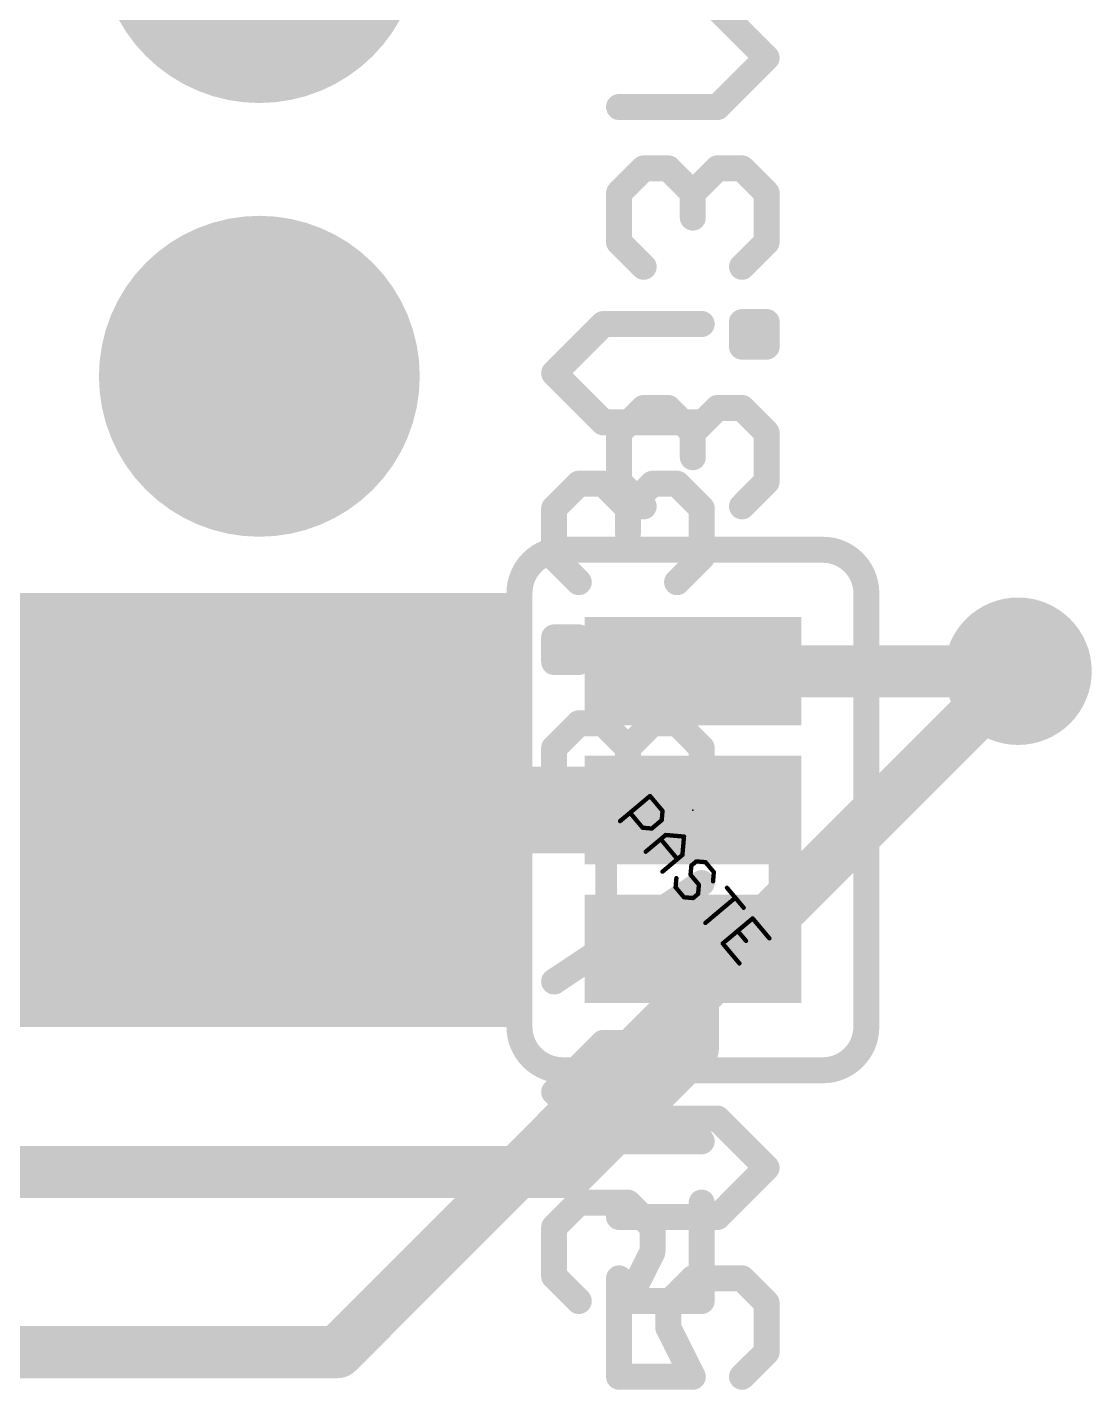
# Model space of a CAD drawing. Extents: x -24 to 83, y -23 to 53.
# Drawn here: x 48.17 to 54.41, y 9.3 to 17.28 of the extents above; entities that cross this region are included whole.
import ezdxf

# ---------------------------------------------------------------- set-up
doc = ezdxf.new("R2010")
doc.units = 0
for name, color, linetype in [('1', 12, 'CONTINUOUS'), ('16', 132, 'CONTINUOUS'), ('17', 110, 'CONTINUOUS'), ('18', 110, 'CONTINUOUS'), ('21', 41, 'CONTINUOUS'), ('22', 40, 'CONTINUOUS'), ('23', 53, 'CONTINUOUS'), ('51', 53, 'CONTINUOUS')]:
    doc.layers.add(name, color=color, linetype=linetype)

# ---------------------------------------------------------------- blocks, each defined once
blk = doc.blocks.new('RECT')
blk.add_solid([(-0.5, -0.5), (0.5, -0.5), (-0.5, 0.5), (0.5, 0.5)])
blk = doc.blocks.new('ROUNDP')
at = {"const_width": 0.5}
blk.add_lwpolyline([(0, -0.25, 1), (0, 0.25, 1), (0, -0.25)], format="xyb", dxfattribs=at)
blk = doc.blocks.new('ROUNDV')
at = {"const_width": 0.5}
blk.add_lwpolyline([(0, -0.25, 1), (0, 0.25, 1), (0, -0.25)], format="xyb", dxfattribs=at)

msp = doc.modelspace()

# ---------------------------------------------------------------- linework, layer by layer
at = {"layer": '1'}
for points, const_width in [([(52.07, 13.5128), (53.975, 13.5128)], 0.3048), ([(49.53, 12.7), (46.99, 12.7)], 0.508), ([(52.07, 12.7), (49.53, 12.7)], 0.508), ([(52.07, 11.8872), (52.07, 11.303)], 0.3048), ([(52.07, 11.303), (51.347, 10.58)], 0.3048), ([(29.21, 10.58), (51.347, 10.58)], 0.3048)]:
    msp.add_lwpolyline(points, dxfattribs=dict(at, const_width=const_width))
for points, const_width in [([(52.07, 13.589, 1), (52.07, 13.4366)], 0.1524), ([(53.975, 13.4366, 1), (53.975, 13.589)], 0.1524), ([(49.53, 12.827, 1), (49.53, 12.573)], 0.254), ([(49.53, 12.573, 1), (49.53, 12.827)], 0.254), ([(52.07, 12.573, 1), (52.07, 12.827)], 0.254), ([(52.1462, 11.8872, 1), (51.9938, 11.8872)], 0.1524), ([(52.1239, 11.2491, 1), (52.0161, 11.3569)], 0.1524), ([(51.9938, 11.303, 1), (52.1462, 11.303)], 0.1524), ([(51.2931, 10.6339, 1), (51.4009, 10.5261)], 0.1524), ([(51.347, 10.5038, 1), (51.347, 10.6562)], 0.1524)]:
    msp.add_lwpolyline(points, format="xyb", dxfattribs=dict(at, const_width=const_width))
at = {"layer": '16', "const_width": 0.3048}
for points in [[(53.975, 13.5128), (49.9872, 9.525)], [(49.9872, 9.525), (41.275, 9.525)]]:
    msp.add_lwpolyline(points, dxfattribs=at)
at = {"layer": '16', "const_width": 0.1524}
for points in [[(54.0289, 13.4589, 1), (53.9211, 13.5667)], [(49.9333, 9.5789, 1), (50.0411, 9.4711)], [(49.9872, 9.4488, 1), (49.9872, 9.6012)]]:
    msp.add_lwpolyline(points, format="xyb", dxfattribs=at)
at = {"layer": '21', "const_width": 0.1524}
for points in [[(52.5018, 17.1049), (52.2137, 17.393)], [(52.2137, 16.8168), (52.5018, 17.1049)], [(51.6375, 16.8168), (52.2137, 16.8168)], [(51.6375, 16.3134), (51.7815, 16.4575)], [(51.7815, 16.4575), (51.9256, 16.4575)], [(51.9256, 16.4575), (52.0696, 16.3134)], [(52.0696, 16.3134), (52.2137, 16.4575)], [(52.2137, 16.4575), (52.3577, 16.4575)], [(52.3577, 16.4575), (52.5018, 16.3134)], [(51.6375, 16.0253), (51.6375, 16.3134)], [(52.0696, 16.3134), (52.0696, 16.1694)], [(52.5018, 16.3134), (52.5018, 16.0253)], [(51.7815, 15.8813), (51.6375, 16.0253)], [(52.5018, 16.0253), (52.3577, 15.8813)], [(52.3577, 15.4135), (52.3577, 15.5576)], [(52.3577, 15.5576), (52.5018, 15.5576)], [(52.5018, 15.5576), (52.5018, 15.4135)], [(52.5018, 15.4135), (52.3577, 15.4135)], [(51.6375, 14.9102), (51.7815, 15.0542)], [(51.7815, 15.0542), (51.9256, 15.0542)], [(51.9256, 15.0542), (52.0696, 14.9102)], [(52.0696, 14.9102), (52.2137, 15.0542)], [(52.2137, 15.0542), (52.3577, 15.0542)], [(52.3577, 15.0542), (52.5018, 14.9102)], [(51.6375, 14.6221), (51.6375, 14.9102)], [(52.0696, 14.9102), (52.0696, 14.7661)], [(52.5018, 14.9102), (52.5018, 14.6221)], [(51.7815, 14.478), (51.6375, 14.6221)], [(52.5018, 14.6221), (52.3577, 14.478)], [(51.308, 14.224), (52.832, 14.224)], [(51.054, 11.43), (51.054, 13.97)], [(53.086, 13.97), (53.086, 11.43)], [(51.308, 11.176), (52.832, 11.176)], [(52.2137, 10.8929), (51.6375, 10.8929)], [(52.5018, 10.6048), (52.2137, 10.8929)], [(52.2137, 10.3167), (52.5018, 10.6048)], [(51.6375, 10.3167), (52.2137, 10.3167)], [(51.6375, 9.9574), (51.6375, 9.3812)], [(51.9256, 9.8133), (52.0696, 9.9574)], [(52.0696, 9.9574), (52.3577, 9.9574)], [(52.3577, 9.9574), (52.5018, 9.8133)], [(51.9256, 9.6693), (51.9256, 9.8133)], [(52.5018, 9.8133), (52.5018, 9.5252)], [(52.0696, 9.3812), (51.9256, 9.6693)], [(52.5018, 9.5252), (52.3577, 9.3812)], [(51.6375, 9.3812), (52.0696, 9.3812)]]:
    msp.add_lwpolyline(points, dxfattribs=at)
at = {"layer": '21'}
for points, const_width in [([(52.5287, 17.078, 1), (52.4749, 17.1319)], 0.0762), ([(52.4749, 17.078, 1), (52.5287, 17.1319)], 0.0762), ([(51.6375, 16.8549, 1), (51.6375, 16.7787)], 0.0762), ([(52.1867, 16.8437, 1), (52.2406, 16.7899)], 0.0762), ([(52.2137, 16.7787, 1), (52.2137, 16.8549)], 0.0762), ([(51.7815, 16.4956, 1), (51.7815, 16.4194)], 0.0762), ([(51.8085, 16.4306, 1), (51.7546, 16.4844)], 0.0762), ([(51.9525, 16.4844, 1), (51.8986, 16.4306)], 0.0762), ([(51.9256, 16.4194, 1), (51.9256, 16.4956)], 0.0762), ([(52.2137, 16.4956, 1), (52.2137, 16.4194)], 0.0762), ([(52.2406, 16.4306, 1), (52.1867, 16.4844)], 0.0762), ([(52.3847, 16.4844, 1), (52.3308, 16.4306)], 0.0762), ([(52.3577, 16.4194, 1), (52.3577, 16.4956)], 0.0762), ([(51.6105, 16.3404, 1), (51.6644, 16.2865)], 0.0762), ([(51.6756, 16.3134, 1), (51.5994, 16.3134)], 0.0762), ([(52.1077, 16.3134, 1), (52.0315, 16.3134)], 0.0762), ([(52.0427, 16.3404, 1), (52.0966, 16.2865)], 0.0762), ([(52.0427, 16.2865, 1), (52.0966, 16.3404)], 0.0762), ([(52.5399, 16.3134, 1), (52.4637, 16.3134)], 0.0762), ([(52.4749, 16.2865, 1), (52.5287, 16.3404)], 0.0762), ([(52.0315, 16.1694, 1), (52.1077, 16.1694)], 0.0762), ([(51.6644, 16.0523, 1), (51.6105, 15.9984)], 0.0762), ([(51.5994, 16.0253, 1), (51.6756, 16.0253)], 0.0762), ([(52.4637, 16.0253, 1), (52.5399, 16.0253)], 0.0762), ([(52.5287, 15.9984, 1), (52.4749, 16.0523)], 0.0762), ([(51.7546, 15.8543, 1), (51.8085, 15.9082)], 0.0762), ([(52.3308, 15.9082, 1), (52.3847, 15.8543)], 0.0762), ([(52.3958, 15.5576, 1), (52.3196, 15.5576)], 0.0762), ([(52.3577, 15.5957, 1), (52.3577, 15.5195)], 0.0762), ([(52.5399, 15.5576, 1), (52.4637, 15.5576)], 0.0762), ([(52.5018, 15.5195, 1), (52.5018, 15.5957)], 0.0762), ([(52.3577, 15.4516, 1), (52.3577, 15.3754)], 0.0762), ([(52.5018, 15.3754, 1), (52.5018, 15.4516)], 0.0762), ([(52.3196, 15.4135, 1), (52.3958, 15.4135)], 0.0762), ([(52.4637, 15.4135, 1), (52.5399, 15.4135)], 0.0762), ([(51.7815, 15.0923, 1), (51.7815, 15.0161)], 0.0762), ([(51.8085, 15.0273, 1), (51.7546, 15.0812)], 0.0762), ([(51.9525, 15.0812, 1), (51.8986, 15.0273)], 0.0762), ([(51.9256, 15.0161, 1), (51.9256, 15.0923)], 0.0762), ([(52.2137, 15.0923, 1), (52.2137, 15.0161)], 0.0762), ([(52.2406, 15.0273, 1), (52.1867, 15.0812)], 0.0762), ([(52.3847, 15.0812, 1), (52.3308, 15.0273)], 0.0762), ([(52.3577, 15.0161, 1), (52.3577, 15.0923)], 0.0762), ([(51.6105, 14.9371, 1), (51.6644, 14.8832)], 0.0762), ([(51.6756, 14.9102, 1), (51.5994, 14.9102)], 0.0762), ([(52.1077, 14.9102, 1), (52.0315, 14.9102)], 0.0762), ([(52.0427, 14.9371, 1), (52.0966, 14.8832)], 0.0762), ([(52.0427, 14.8832, 1), (52.0966, 14.9371)], 0.0762), ([(52.5399, 14.9102, 1), (52.4637, 14.9102)], 0.0762), ([(52.4749, 14.8832, 1), (52.5287, 14.9371)], 0.0762), ([(52.0315, 14.7661, 1), (52.1077, 14.7661)], 0.0762), ([(51.6644, 14.649, 1), (51.6105, 14.5951)], 0.0762), ([(52.5287, 14.5951, 1), (52.4749, 14.649)], 0.0762), ([(51.5994, 14.6221, 1), (51.6756, 14.6221)], 0.0762), ([(52.4637, 14.6221, 1), (52.5399, 14.6221)], 0.0762), ([(51.7546, 14.4511, 1), (51.8085, 14.5049)], 0.0762), ([(52.3308, 14.5049, 1), (52.3847, 14.4511)], 0.0762), ([(51.308, 14.224, 0.4142), (51.054, 13.97)], 0.1524), ([(51.308, 14.2621, 1), (51.308, 14.1859)], 0.0762), ([(51.308, 14.1859, 1), (51.308, 14.2621)], 0.0762), ([(53.086, 13.97, 0.4142), (52.832, 14.224)], 0.1524), ([(52.832, 14.2621, 1), (52.832, 14.1859)], 0.0762), ([(52.832, 14.1859, 1), (52.832, 14.2621)], 0.0762), ([(51.0921, 13.97, 1), (51.0159, 13.97)], 0.0762), ([(53.1241, 13.97, 1), (53.0479, 13.97)], 0.0762), ([(51.0159, 13.97, 1), (51.0921, 13.97)], 0.0762), ([(53.0479, 13.97, 1), (53.1241, 13.97)], 0.0762), ([(51.054, 11.43, 0.4142), (51.308, 11.176)], 0.1524), ([(51.0921, 11.43, 1), (51.0159, 11.43)], 0.0762), ([(52.832, 11.176, 0.4142), (53.086, 11.43)], 0.1524), ([(53.1241, 11.43, 1), (53.0479, 11.43)], 0.0762), ([(51.0159, 11.43, 1), (51.0921, 11.43)], 0.0762), ([(53.0479, 11.43, 1), (53.1241, 11.43)], 0.0762), ([(51.308, 11.2141, 1), (51.308, 11.1379)], 0.0762), ([(51.308, 11.1379, 1), (51.308, 11.2141)], 0.0762), ([(52.832, 11.2141, 1), (52.832, 11.1379)], 0.0762), ([(52.832, 11.1379, 1), (52.832, 11.2141)], 0.0762), ([(51.6375, 10.931, 1), (51.6375, 10.8548)], 0.0762), ([(52.2406, 10.9198, 1), (52.1867, 10.866)], 0.0762), ([(52.2137, 10.8548, 1), (52.2137, 10.931)], 0.0762), ([(52.5287, 10.5779, 1), (52.4749, 10.6317)], 0.0762), ([(52.4749, 10.5779, 1), (52.5287, 10.6317)], 0.0762), ([(51.6375, 10.3548, 1), (51.6375, 10.2786)], 0.0762), ([(52.1867, 10.3436, 1), (52.2406, 10.2897)], 0.0762), ([(52.2137, 10.2786, 1), (52.2137, 10.3548)], 0.0762), ([(51.6756, 9.9574, 1), (51.5994, 9.9574)], 0.0762), ([(52.0696, 9.9955, 1), (52.0696, 9.9193)], 0.0762), ([(52.0966, 9.9304, 1), (52.0427, 9.9843)], 0.0762), ([(52.3847, 9.9843, 1), (52.3308, 9.9304)], 0.0762), ([(52.3577, 9.9193, 1), (52.3577, 9.9955)], 0.0762), ([(51.8986, 9.8403, 1), (51.9525, 9.7864)], 0.0762), ([(51.9637, 9.8133, 1), (51.8875, 9.8133)], 0.0762), ([(52.5399, 9.8133, 1), (52.4637, 9.8133)], 0.0762), ([(52.4749, 9.7864, 1), (52.5287, 9.8403)], 0.0762), ([(51.9597, 9.6863, 1), (51.8915, 9.6522)], 0.0762), ([(51.8875, 9.6693, 1), (51.9637, 9.6693)], 0.0762), ([(52.5287, 9.4983, 1), (52.4749, 9.5522)], 0.0762), ([(52.4637, 9.5252, 1), (52.5399, 9.5252)], 0.0762), ([(51.6375, 9.4193, 1), (51.6375, 9.3431)], 0.0762), ([(51.5994, 9.3812, 1), (51.6756, 9.3812)], 0.0762), ([(52.0356, 9.3641, 1), (52.1037, 9.3982)], 0.0762), ([(52.0696, 9.3431, 1), (52.0696, 9.4193)], 0.0762), ([(52.3308, 9.4081, 1), (52.3847, 9.3542)], 0.0762)]:
    msp.add_lwpolyline(points, format="xyb", dxfattribs=dict(at, const_width=const_width))
at = {"layer": '22', "const_width": 0.1524}
for points in [[(51.2572, 15.2581), (51.5453, 15.5462)], [(51.5453, 15.5462), (52.1215, 15.5462)], [(51.5453, 14.97), (51.2572, 15.2581)], [(52.1215, 14.97), (51.5453, 14.97)], [(51.4013, 14.6107), (51.2572, 14.4667)], [(51.5453, 14.6107), (51.4013, 14.6107)], [(51.6894, 14.4667), (51.5453, 14.6107)], [(51.8334, 14.6107), (51.6894, 14.4667)], [(51.9775, 14.6107), (51.8334, 14.6107)], [(52.1215, 14.4667), (51.9775, 14.6107)], [(51.2572, 14.4667), (51.2572, 14.1786)], [(51.6894, 14.4667), (51.6894, 14.3226)], [(52.1215, 14.1786), (52.1215, 14.4667)], [(51.2572, 14.1786), (51.4013, 14.0345)], [(51.9775, 14.0345), (52.1215, 14.1786)], [(51.4013, 13.7108), (51.2572, 13.7108)], [(51.2572, 13.7108), (51.2572, 13.5667)], [(51.4013, 13.5667), (51.4013, 13.7108)], [(51.2572, 13.5667), (51.4013, 13.5667)], [(51.4013, 13.2074), (51.2572, 13.0634)], [(51.5453, 13.2074), (51.4013, 13.2074)], [(51.6894, 13.0634), (51.5453, 13.2074)], [(51.8334, 13.2074), (51.6894, 13.0634)], [(51.9775, 13.2074), (51.8334, 13.2074)], [(52.1215, 13.0634), (51.9775, 13.2074)], [(51.2572, 13.0634), (51.2572, 12.7753)], [(51.6894, 13.0634), (51.6894, 12.9193)], [(52.1215, 12.7753), (52.1215, 13.0634)], [(51.2572, 12.7753), (51.4013, 12.6312)], [(51.9775, 12.6312), (52.1215, 12.7753)], [(51.2572, 11.6957), (52.1215, 12.2719)], [(51.2572, 11.0483), (51.5453, 11.3364)], [(51.5453, 11.3364), (52.1215, 11.3364)], [(51.5453, 10.7602), (51.2572, 11.0483)], [(52.1215, 10.7602), (51.5453, 10.7602)], [(51.4013, 10.4009), (51.2572, 10.2568)], [(51.6894, 10.4009), (51.4013, 10.4009)], [(51.8334, 10.2568), (51.6894, 10.4009)], [(52.1215, 10.4009), (52.1215, 9.8247)], [(51.2572, 10.2568), (51.2572, 9.9687)], [(51.8334, 10.1128), (51.8334, 10.2568)], [(51.6894, 9.8247), (51.8334, 10.1128)], [(51.2572, 9.9687), (51.4013, 9.8247)], [(52.1215, 9.8247), (51.6894, 9.8247)]]:
    msp.add_lwpolyline(points, dxfattribs=at)
at = {"layer": '22', "const_width": 0.0762}
for points in [[(51.5453, 15.5843, 1), (51.5453, 15.5081)], [(51.5723, 15.5193, 1), (51.5184, 15.5732)], [(52.1215, 15.5081, 1), (52.1215, 15.5843)], [(51.2841, 15.2851, 1), (51.2303, 15.2312)], [(51.2303, 15.2851, 1), (51.2841, 15.2312)], [(51.5453, 15.0081, 1), (51.5453, 14.9319)], [(51.5184, 14.9431, 1), (51.5723, 14.997)], [(52.1215, 14.9319, 1), (52.1215, 15.0081)], [(51.4013, 14.6488, 1), (51.4013, 14.5726)], [(51.4282, 14.5838, 1), (51.3743, 14.6377)], [(51.5723, 14.6377, 1), (51.5184, 14.5838)], [(51.5453, 14.5726, 1), (51.5453, 14.6488)], [(51.8334, 14.6488, 1), (51.8334, 14.5726)], [(51.8604, 14.5838, 1), (51.8065, 14.6377)], [(52.0044, 14.6377, 1), (51.9505, 14.5838)], [(51.9775, 14.5726, 1), (51.9775, 14.6488)], [(51.2953, 14.4667, 1), (51.2191, 14.4667)], [(51.2303, 14.4936, 1), (51.2841, 14.4397)], [(51.6624, 14.4936, 1), (51.7163, 14.4397)], [(51.7275, 14.4667, 1), (51.6513, 14.4667)], [(51.6624, 14.4397, 1), (51.7163, 14.4936)], [(52.1596, 14.4667, 1), (52.0834, 14.4667)], [(52.0946, 14.4397, 1), (52.1485, 14.4936)], [(51.6513, 14.3226, 1), (51.7275, 14.3226)], [(51.2841, 14.2055, 1), (51.2303, 14.1516)], [(51.2191, 14.1786, 1), (51.2953, 14.1786)], [(52.0834, 14.1786, 1), (52.1596, 14.1786)], [(52.1485, 14.1516, 1), (52.0946, 14.2055)], [(51.3743, 14.0076, 1), (51.4282, 14.0614)], [(51.9505, 14.0614, 1), (52.0044, 14.0076)], [(51.2572, 13.7489, 1), (51.2572, 13.6727)], [(51.2953, 13.7108, 1), (51.2191, 13.7108)], [(51.4394, 13.7108, 1), (51.3632, 13.7108)], [(51.4013, 13.6727, 1), (51.4013, 13.7489)], [(51.2572, 13.6048, 1), (51.2572, 13.5286)], [(51.2191, 13.5667, 1), (51.2953, 13.5667)], [(51.3632, 13.5667, 1), (51.4394, 13.5667)], [(51.4013, 13.5286, 1), (51.4013, 13.6048)], [(51.4013, 13.2455, 1), (51.4013, 13.1693)], [(51.4282, 13.1805, 1), (51.3743, 13.2344)], [(51.5723, 13.2344, 1), (51.5184, 13.1805)], [(51.5453, 13.1693, 1), (51.5453, 13.2455)], [(51.8334, 13.2455, 1), (51.8334, 13.1693)], [(51.8604, 13.1805, 1), (51.8065, 13.2344)], [(52.0044, 13.2344, 1), (51.9505, 13.1805)], [(51.9775, 13.1693, 1), (51.9775, 13.2455)], [(51.2953, 13.0634, 1), (51.2191, 13.0634)], [(51.2303, 13.0903, 1), (51.2841, 13.0364)], [(51.6624, 13.0903, 1), (51.7163, 13.0364)], [(51.7275, 13.0634, 1), (51.6513, 13.0634)], [(51.6624, 13.0364, 1), (51.7163, 13.0903)], [(52.1596, 13.0634, 1), (52.0834, 13.0634)], [(52.0946, 13.0364, 1), (52.1485, 13.0903)], [(51.6513, 12.9193, 1), (51.7275, 12.9193)], [(51.2841, 12.8022, 1), (51.2303, 12.7483)], [(52.1485, 12.7483, 1), (52.0946, 12.8022)], [(51.2191, 12.7753, 1), (51.2953, 12.7753)], [(52.0834, 12.7753, 1), (52.1596, 12.7753)], [(51.3743, 12.6043, 1), (51.4282, 12.6582)], [(51.9505, 12.6582, 1), (52.0044, 12.6043)], [(52.1427, 12.2402, 1), (52.1004, 12.3036)], [(51.2361, 11.7274, 1), (51.2783, 11.664)], [(51.5453, 11.3745, 1), (51.5453, 11.2983)], [(51.5723, 11.3095, 1), (51.5184, 11.3633)], [(52.1215, 11.2983, 1), (52.1215, 11.3745)], [(51.2841, 11.0752, 1), (51.2303, 11.0214)], [(51.2303, 11.0752, 1), (51.2841, 11.0214)], [(51.5453, 10.7983, 1), (51.5453, 10.7221)], [(51.5184, 10.7332, 1), (51.5723, 10.7871)], [(52.1215, 10.7221, 1), (52.1215, 10.7983)], [(51.4013, 10.439, 1), (51.4013, 10.3628)], [(51.4282, 10.3739, 1), (51.3743, 10.4278)], [(51.7163, 10.4278, 1), (51.6624, 10.3739)], [(51.6894, 10.3628, 1), (51.6894, 10.439)], [(52.1596, 10.4009, 1), (52.0834, 10.4009)], [(51.2953, 10.2568, 1), (51.2191, 10.2568)], [(51.2303, 10.2838, 1), (51.2841, 10.2299)], [(51.8715, 10.2568, 1), (51.7953, 10.2568)], [(51.8065, 10.2299, 1), (51.8604, 10.2838)], [(51.7953, 10.1128, 1), (51.8715, 10.1128)], [(51.8675, 10.0957, 1), (51.7993, 10.1298)], [(51.2841, 9.9957, 1), (51.2303, 9.9418)], [(51.2191, 9.9687, 1), (51.2953, 9.9687)], [(51.6894, 9.8628, 1), (51.6894, 9.7866)], [(52.1215, 9.7866, 1), (52.1215, 9.8628)], [(51.3743, 9.7977, 1), (51.4282, 9.8516)], [(51.6553, 9.8417, 1), (51.7234, 9.8076)], [(52.0834, 9.8247, 1), (52.1596, 9.8247)]]:
    msp.add_lwpolyline(points, format="xyb", dxfattribs=at)
at = {"layer": '23'}
msp.add_point((52.07, 12.7), dxfattribs=at)
at = {"layer": '51'}
for points, const_width in [([(51.562, 12.9223, 1), (51.562, 12.8588)], 0.0635), ([(51.5938, 12.8905, 1), (51.5303, 12.8905)], 0.0635), ([(52.6098, 12.8905, 1), (52.5463, 12.8905)], 0.0635), ([(52.578, 12.8588, 1), (52.578, 12.9223)], 0.0635), ([(51.8235, 12.7861, 1), (51.8138, 12.7779)], 0.0127), ([(51.8227, 12.7771, 1), (51.8146, 12.7869)], 0.0127), ([(51.7067, 12.688, 1), (51.6969, 12.6799)], 0.0127), ([(51.8985, 12.6938, 1), (51.8859, 12.6949)], 0.0127), ([(51.8873, 12.6903, 1), (51.8971, 12.6984)], 0.0127), ([(51.6393, 12.6398, 1), (51.6475, 12.6301)], 0.0127), ([(51.7759, 12.6026, 1), (51.7748, 12.59)], 0.0127), ([(51.8812, 12.6412, 1), (51.8938, 12.6401)], 0.0127), ([(51.8916, 12.6358, 1), (51.8834, 12.6455)], 0.0127), ([(51.7705, 12.5922, 1), (51.7802, 12.6004)], 0.0127), ([(51.825, 12.5965, 1), (51.8331, 12.5868)], 0.0127), ([(51.8285, 12.5853, 1), (51.8296, 12.5979)], 0.0127), ([(51.8862, 12.5334, 1), (51.8765, 12.5252)], 0.0127), ([(51.9111, 12.5601, 1), (51.91, 12.5475)], 0.0127), ([(51.9146, 12.5489, 1), (51.9065, 12.5587)], 0.0127), ([(52.0243, 12.5439, 1), (52.0117, 12.545)], 0.0127), ([(52.0175, 12.5381, 1), (52.0186, 12.5507)], 0.0127), ([(51.7896, 12.4606, 1), (51.7978, 12.4509)], 0.0127), ([(52.0127, 12.4321, 1), (52.0045, 12.4418)], 0.0127), ([(51.9745, 12.4084, 1), (51.9843, 12.4165)], 0.0127), ([(52.0023, 12.4375, 1), (52.0149, 12.4364)], 0.0127), ([(52.0568, 12.3795, 1), (52.065, 12.3698)], 0.0127), ([(52.0672, 12.3741, 1), (52.0546, 12.3752)], 0.0127), ([(52.0907, 12.4055, 1), (52.0896, 12.3928)], 0.0127), ([(52.0942, 12.3943, 1), (52.086, 12.404)], 0.0127), ([(52.1487, 12.3985, 1), (52.139, 12.3904)], 0.0127), ([(52.1433, 12.3881, 1), (52.1444, 12.4008)], 0.0127), ([(51.8877, 12.3438, 1), (51.8958, 12.3341)], 0.0127), ([(51.9796, 12.3006, 1), (51.9669, 12.3017)], 0.0127), ([(52.0611, 12.325, 1), (52.0513, 12.3168)], 0.0127), ([(52.0499, 12.3215, 1), (52.0625, 12.3204)], 0.0127), ([(52.1818, 12.2829, 1), (52.1945, 12.2818)], 0.0127), ([(52.1992, 12.3355, 1), (52.1865, 12.3366)], 0.0127), ([(52.188, 12.332, 1), (52.1977, 12.3401)], 0.0127), ([(51.9734, 12.2515, 1), (51.9637, 12.2433)], 0.0127), ([(51.9622, 12.2479, 1), (51.9749, 12.2468)], 0.0127), ([(52.0942, 12.2093, 1), (52.1068, 12.2082)], 0.0127), ([(52.1046, 12.2039, 1), (52.0964, 12.2136)], 0.0127), ([(52.1115, 12.2619, 1), (52.0989, 12.2631)], 0.0127), ([(52.1004, 12.2584, 1), (52.1101, 12.2666)], 0.0127), ([(52.2745, 12.2486, 1), (52.2648, 12.2404)], 0.0127), ([(52.0181, 12.1953, 1), (52.017, 12.1826)], 0.0127), ([(52.0127, 12.1849, 1), (52.0224, 12.1931)], 0.0127), ([(52.0672, 12.1891, 1), (52.0754, 12.1794)], 0.0127), ([(52.0708, 12.1779, 1), (52.0719, 12.1906)], 0.0127), ([(52.3228, 12.1812, 1), (52.3146, 12.191)], 0.0127), ([(52.3628, 12.1236, 1), (52.3726, 12.1317)], 0.0127), ([(52.1393, 12.0439, 1), (52.1475, 12.0342)], 0.0127), ([(52.4248, 12.0694, 1), (52.4151, 12.0613)], 0.0127), ([(52.4241, 12.0605, 1), (52.4159, 12.0702)], 0.0127), ([(52.3372, 11.9959, 1), (52.3275, 11.9877)], 0.0127), ([(52.2496, 11.9224, 1), (52.2399, 11.9142)], 0.0127), ([(52.2406, 11.9231, 1), (52.2488, 11.9134)], 0.0127), ([(52.3765, 11.9293, 1), (52.3862, 11.9375)], 0.0127), ([(52.5132, 11.9444, 1), (52.5229, 11.9526)], 0.0127), ([(52.3379, 11.7974, 1), (52.3476, 11.8055)], 0.0127), ([(51.562, 11.7158, 1), (51.562, 11.6523)], 0.0635), ([(52.578, 11.6523, 1), (52.578, 11.7158)], 0.0635), ([(51.5303, 11.684, 1), (51.5938, 11.684)], 0.0635), ([(52.5463, 11.684, 1), (52.6098, 11.684)], 0.0635)]:
    msp.add_lwpolyline(points, format="xyb", dxfattribs=dict(at, const_width=const_width))
for points, const_width in [([(52.578, 12.8905), (51.562, 12.8905)], 0.127), ([(51.562, 12.8905), (51.562, 11.684)], 0.127), ([(52.578, 11.684), (52.578, 12.8905)], 0.127), ([(51.6434, 12.6349), (51.8187, 12.782)], 0.0254), ([(51.8187, 12.782), (51.8922, 12.6944)], 0.0254), ([(51.7753, 12.5963), (51.7018, 12.684)], 0.0254), ([(51.8922, 12.6944), (51.8875, 12.6406)], 0.0254), ([(51.8291, 12.5916), (51.7753, 12.5963)], 0.0254), ([(51.8875, 12.6406), (51.8291, 12.5916)], 0.0254), ([(51.7937, 12.4558), (51.9106, 12.5538)], 0.0254), ([(51.8814, 12.5293), (51.9794, 12.4125)], 0.0254), ([(51.9106, 12.5538), (52.018, 12.5444)], 0.0254), ([(52.018, 12.5444), (52.0086, 12.437)], 0.0254), ([(52.0086, 12.437), (51.8918, 12.3389)], 0.0254), ([(52.0609, 12.3746), (52.0562, 12.3209)], 0.0254), ([(52.0901, 12.3992), (52.0609, 12.3746)], 0.0254), ([(52.1438, 12.3945), (52.0901, 12.3992)], 0.0254), ([(52.1928, 12.336), (52.1438, 12.3945)], 0.0254), ([(51.9686, 12.2474), (51.9733, 12.3011)], 0.0254), ([(52.0562, 12.3209), (52.1052, 12.2625)], 0.0254), ([(52.1882, 12.2823), (52.1928, 12.336)], 0.0254), ([(52.0176, 12.189), (51.9686, 12.2474)], 0.0254), ([(52.1005, 12.2088), (52.0713, 12.1843)], 0.0254), ([(52.1052, 12.2625), (52.1005, 12.2088)], 0.0254), ([(52.2697, 12.2445), (52.3677, 12.1277)], 0.0254), ([(52.0713, 12.1843), (52.0176, 12.189)], 0.0254), ([(52.1434, 12.039), (52.3187, 12.1861)], 0.0254), ([(52.42, 12.0653), (52.2447, 11.9183)], 0.0254), ([(52.518, 11.9485), (52.42, 12.0653)], 0.0254), ([(52.3323, 11.9918), (52.3814, 11.9334)], 0.0254), ([(52.2447, 11.9183), (52.3428, 11.8014)], 0.0254), ([(51.562, 11.684), (52.578, 11.684)], 0.127)]:
    msp.add_lwpolyline(points, dxfattribs=dict(at, const_width=const_width))

# ---------------------------------------------------------------- block references
at = {"layer": '1', "xscale": 0.635, "yscale": 1.27, "rotation": 270}
for p in [(52.07, 13.5128), (52.07, 12.7), (52.07, 11.8872)]:
    msp.add_blockref('RECT', p, dxfattribs=at)
at = {"layer": '17', "xscale": 1.8796, "yscale": 1.8796, "rotation": 90}
for p in [(49.53, 17.78), (49.53, 17.78), (49.53, 15.24), (49.53, 15.24), (49.53, 12.7), (49.53, 12.7)]:
    msp.add_blockref('ROUNDP', p, dxfattribs=at)
at = {"layer": '18', "xscale": 0.8636, "yscale": 0.8636}
msp.add_blockref('ROUNDV', (53.975, 13.5128), dxfattribs=at)
msp.add_blockref('ROUNDV', (53.975, 13.5128), dxfattribs=at)
at = {"layer": '21', "xscale": 25.4, "yscale": 2.54}
msp.add_blockref('RECT', (38.354, 12.7), dxfattribs=at)
at = {"layer": '22', "xscale": 25.4, "yscale": 2.54}
msp.add_blockref('RECT', (38.354, 12.7), dxfattribs=at)
at = {"layer": '51', "xscale": 0.508, "yscale": 0.508}
for p in [(49.53, 15.24), (49.53, 12.7)]:
    msp.add_blockref('RECT', p, dxfattribs=at)

doc.saveas('drawing.dxf')
